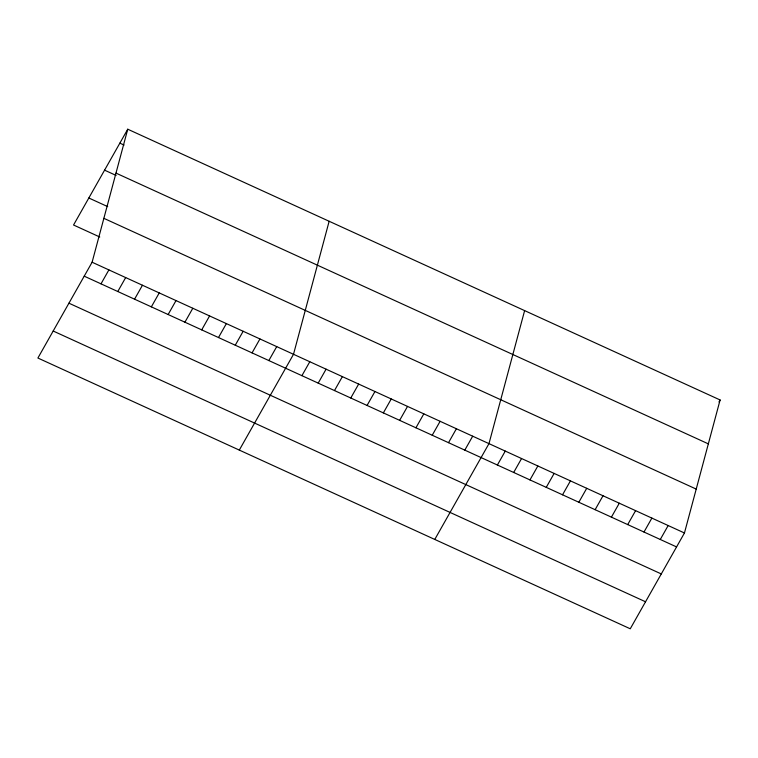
<?xml version="1.0" encoding="UTF-8"?>
<svg xmlns="http://www.w3.org/2000/svg" width="758" height="758" viewBox="0 0 758 758"><rect width="100%" height="100%" fill="white"/><g stroke="black" fill="none" stroke-linecap="round" stroke-linejoin="round"><path stroke-width="1.14" d="M92.106 262.23L127.742 129.211L720.1 399.968L684.455 532.988L630.258 628.789L37.9 358.032L92.106 262.23L684.455 532.988M329.143 221.27L293.507 354.289L239.301 450.091M524.621 310.619L488.976 443.638L434.779 539.44M127.742 129.211L73.545 225.012L99.762 236.998M101.004 283.843L108.887 269.905M117.784 291.517L125.667 277.58M134.564 299.183L142.457 285.245M151.354 306.857L159.237 292.92M168.134 314.532L176.017 300.594M184.914 322.197L192.807 308.26M201.704 329.872L209.587 315.934M218.484 337.547L226.367 323.609M235.264 345.212L243.157 331.274M252.054 352.887L259.937 338.949M268.834 360.562L276.717 346.624M301.911 375.674L309.795 361.737M318.199 383.122L326.082 369.184M334.486 390.569L342.37 376.631M350.774 398.007L358.667 384.069M367.061 405.454L374.954 391.516M383.359 412.902L391.242 398.964M399.646 420.349L407.529 406.411M415.934 427.796L423.817 413.859M432.221 435.244L440.114 421.306M448.518 442.681L456.401 428.744M464.806 450.129L472.689 436.191M497.381 465.024L505.273 451.086M513.678 472.471L521.561 458.533M529.965 479.918L537.848 465.981M546.253 487.356L554.136 473.418M562.54 494.803L570.433 480.866M578.837 502.251L586.72 488.313M595.125 509.698L603.008 495.76M611.412 517.145L619.295 503.208M627.7 524.593L635.592 510.655M643.997 532.031L651.88 518.093M718.972 401.958L720.1 399.968M660.284 539.478L668.168 525.54M119.859 143.148L124.056 145.062M115.983 173.108L708.342 443.866M104.576 170.162L116.116 175.439M88.828 197.999L107.712 206.631M103.865 218.332L696.223 489.09M84.214 276.168L676.572 546.925M68.931 303.191L661.289 573.939M53.183 331.019L645.541 601.776"/></g></svg>
